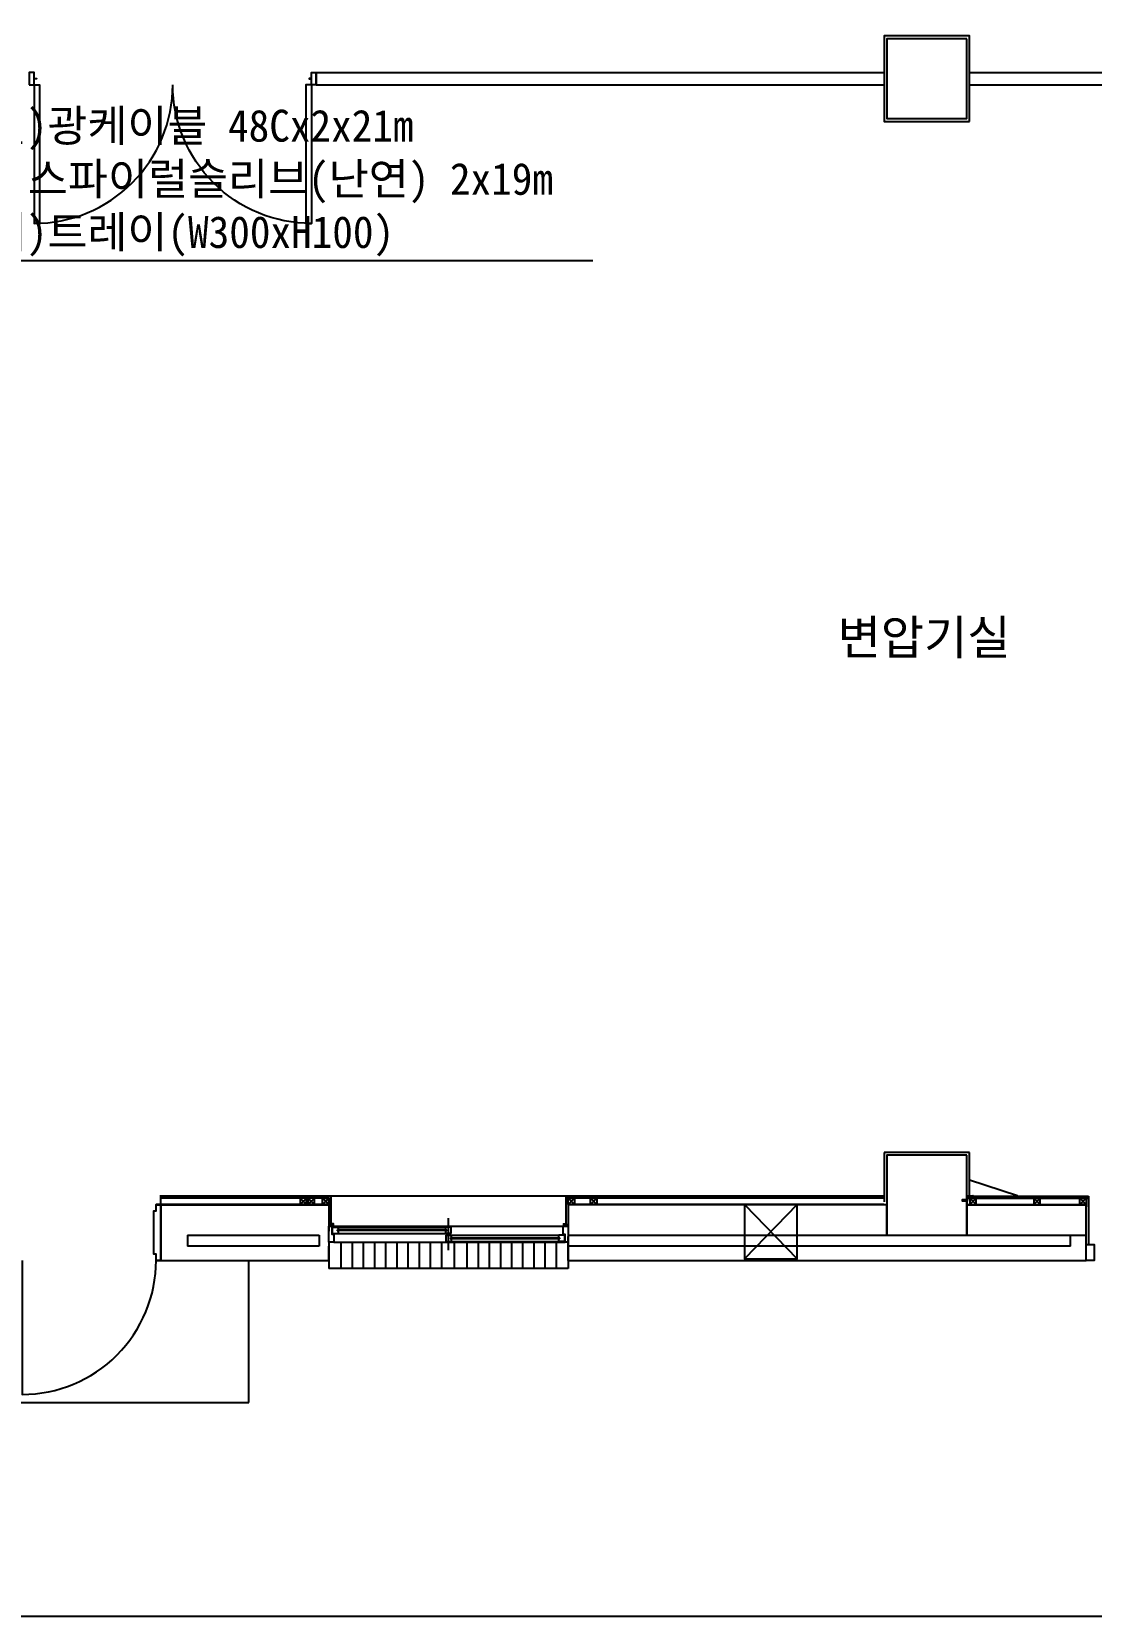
# Model space of a CAD drawing. Header units: millimetres. Extents: x 107440 to 147240, y -268596 to -237350.
# Drawn here: x 131618 to 138264, y -268596 to -258661 of the extents above; entities that cross this region are included whole.
import ezdxf
from ezdxf.enums import TextEntityAlignment as Align

# ---------------------------------------------------------------- set-up
doc = ezdxf.new("R2010")
doc.units = ezdxf.units.MM
for name, color, linetype in [('TT-CTRL-JUNT', 4, 'Continuous'), ('TZ-BASE', 253, 'Continuous'), ('TZ-LEAL', 1, 'Continuous'), ('TZ-LEAT', 3, 'Continuous')]:
    doc.layers.add(name, color=color, linetype=linetype)
doc.layers.add('TX-PAPR', color=2, linetype='Continuous', plot=False)
doc.styles.get("Standard").update_dxf_attribs({"font": 'GulimChe.ttf'})
doc.linetypes.add('BATTINB', pattern='A,0,-0.0025,[134,GulimChe.ttf,S=0.0025,R=0,X=-0.0025,Y=0.01],-0.005,[134,GulimChe.ttf,S=0.0025,R=180,X=0.0025,Y=0.01],-0.0025', length=0.01)
doc.dimstyles.new('D50', dxfattribs={"dimscale": 50, "dimtxt": 3, "dimasz": 2.5, "dimexe": 0.5, "dimexo": 0.5, "dimgap": 0.5, "dimtad": 1, "dimdec": 0, "dimzin": 1, "dimdsep": 46, "dimlunit": 6, "dimtxsty": 'Standard', "dimcen": 1, "dimclrd": 1, "dimclre": 1, "dimclrt": 3, "dimadec": 0, "dimazin": 0, "dimtfac": 1, "dimtdec": 0, "dimtix": 1, "dimtmove": 2, "dimatfit": 3, "dimfxl": 0, "dimtvp": 2, "dimlwd": -1, "dimlwe": -1, "dimarcsym": 0})

# ---------------------------------------------------------------- blocks, each defined once
blk = doc.blocks.new('A$C7DB278B4')
for p, q in [((750, 200), (750, 0)), ((29.9, 150), (1482.6, 150)), ((732.5, 105.2), (732.5, 145.2)), ((732.5, 145.2), (767.5, 145.2)), ((732.5, 105.2), (767.5, 105.2)), ((767.5, 129.9), (761.9, 128.1)), ((761.9, 121.7), (761.9, 128.1)), ((767.5, 119.9), (761.9, 121.7)), ((764, 122.9), (764, 126.9)), ((764, 126.9), (1444.8, 126.9)), ((764, 122.9), (1444.8, 122.9)), ((767.5, 129.9), (767.5, 145.2)), ((767.5, 145.2), (1441.3, 145.2)), ((767.5, 130.7), (770.2, 129.3)), ((767.5, 119.1), (770.2, 120.5)), ((767.5, 105.2), (767.5, 119.9)), ((767.5, 105.2), (1441.3, 105.2)), ((770.2, 129.3), (770.7, 128.3)), ((770.2, 120.5), (770.7, 121.5)), ((770.7, 128.3), (771.3, 126.9)), ((770.7, 121.5), (771.3, 122.9)), ((1438, 128.3), (1437.5, 126.9)), ((1438, 121.5), (1437.5, 122.9)), ((1438.5, 129.3), (1438, 128.3)), ((1438.5, 120.5), (1438, 121.5)), ((1441.3, 130.7), (1438.5, 129.3)), ((1441.3, 119.1), (1438.5, 120.5)), ((1479.3, 145.2), (1441.3, 145.2)), ((1441.3, 145.2), (1441.3, 129.9)), ((1441.3, 129.9), (1446.8, 128.1)), ((1441.3, 119.9), (1446.8, 121.7)), ((1441.3, 119.9), (1441.3, 105.2)), ((1479.3, 105.2), (1441.3, 105.2)), ((1444.8, 122.9), (1444.8, 126.9)), ((1446.8, 121.7), (1446.8, 128.1)), ((1479.3, 145.2), (1479.3, 105.2)), ((17.4, 50), (1470, 50)), ((20.6, 54.8), (20.6, 94.8)), ((20.6, 94.8), (58.6, 94.8)), ((20.6, 54.8), (58.6, 54.8)), ((58.6, 80.1), (53.1, 78.3)), ((53.1, 78.3), (53.1, 71.9)), ((58.6, 70.1), (53.1, 71.9)), ((735.9, 77.1), (55.2, 77.1)), ((55.2, 77.1), (55.2, 73.1)), ((735.9, 73.1), (55.2, 73.1)), ((58.6, 94.8), (732.5, 94.8)), ((58.6, 80.1), (58.6, 94.8)), ((58.6, 80.9), (61.4, 79.5)), ((58.6, 69.3), (61.4, 70.7)), ((58.6, 54.8), (58.6, 70.1)), ((58.6, 54.8), (732.5, 54.8)), ((61.4, 79.5), (61.9, 78.5)), ((61.4, 70.7), (61.9, 71.7)), ((61.9, 78.5), (62.5, 77.1)), ((61.9, 71.7), (62.5, 73.1)), ((729.2, 78.5), (728.6, 77.1)), ((729.2, 71.7), (728.6, 73.1)), ((729.7, 79.5), (729.2, 78.5)), ((729.7, 70.7), (729.2, 71.7)), ((732.5, 80.9), (729.7, 79.5)), ((732.5, 69.3), (729.7, 70.7)), ((767.5, 94.8), (732.5, 94.8)), ((732.5, 94.8), (732.5, 80.1)), ((732.5, 80.1), (738, 78.3)), ((732.5, 70.1), (738, 71.9)), ((732.5, 70.1), (732.5, 54.8)), ((767.5, 54.8), (732.5, 54.8)), ((735.9, 77.1), (735.9, 73.1)), ((738, 78.3), (738, 71.9)), ((767.5, 94.8), (767.5, 54.8))]:
    blk.add_line(p, q)
for points in [[(0, 50), (17.4, 50), (17.4, 99), (30, 99), (30, 101.1), (30, 150), (0, 150)], [(1500, 150), (1482.6, 150), (1482.6, 101), (1470, 101), (1470, 98.9), (1470, 50), (1500, 50)]]:
    blk.add_lwpolyline(points, close=True)

msp = doc.modelspace()

# ---------------------------------------------------------------- hatches: boundary and pattern name
at = {"layer": 'TZ-BASE', "linetype": 'BATTINB'}
h = msp.add_hatch(dxfattribs=at)
h.set_pattern_fill('_U', color=256, scale=2, angle=405, style=0, double=1, pattern_type=0)
h.set_pattern_definition([(45, (-694571.5428, 719444.7177), (-1.4142135624, 1.4142135624), []), (135, (-694571.5428, 719444.7177), (-1.4142135624, -1.4142135624), [])])
edge = h.paths.add_edge_path()
edge.add_line((133495.2, -266150.1), (133511.1, -266150.1))
edge.add_arc((133521.4, -266141.8), 13.2, 181.63491, 218.57879, ccw=False)
edge.add_arc((133520.8, -266141.9), 12.6, 140.53213, 181.48929, ccw=False)
edge.add_line((133511.1, -266133.9), (133495.2, -266133.9))
edge.add_line((133495.2, -266133.9), (133495.2, -266150.1))
h = msp.add_hatch(dxfattribs=at)
h.set_pattern_fill('_U', color=256, scale=2, angle=405, style=0, double=1, pattern_type=0)
h.set_pattern_definition([(135, (963035.9274, 719444.7177), (1.4142135624, 1.4142135624), []), (45, (963035.9274, 719444.7177), (1.4142135624, -1.4142135624), [])])
edge = h.paths.add_edge_path()
edge.add_line((134969.2, -266150.1), (134953.3, -266150.1))
edge.add_arc((134943, -266141.8), 13.2, 321.42121, 358.36509)
edge.add_arc((134943.5, -266141.9), 12.6, 358.51071, 399.46787)
edge.add_line((134953.3, -266133.9), (134969.2, -266133.9))
edge.add_line((134969.2, -266133.9), (134969.2, -266150.1))

# ---------------------------------------------------------------- linework, layer by layer
at = {"layer": 'TT-CTRL-JUNT'}
msp.add_lwpolyline([(137800.2, -265960.1), (137500.2, -265860.1)], dxfattribs=at)
at = {"layer": 'TX-PAPR'}
msp.add_lwpolyline([(107439.7, -268595.5), (147239.7, -268595.5), (147239.7, -242795.5), (107439.7, -242795.5)], close=True, dxfattribs=at)
at = {"layer": 'TZ-BASE', "ltscale": 0.1}
for p, q in [((133402.9, -258917.1), (136964.2, -258917.1)), ((133402.9, -258993.1), (133402.9, -258917.1)), ((133402.9, -258993.1), (136964.2, -258993.1)), ((137500.2, -258917.1), (141963.9, -258917.1)), ((137500.2, -258993.1), (141963.9, -258993.1)), ((132427.9, -266015.1), (132427.9, -265955.1)), ((132428.3, -266364.1), (132428.3, -266014.1)), ((133482.2, -266015.1), (133482.2, -265961.1)), ((136962.2, -265961.1), (133482.2, -265961.1)), ((137482.2, -265961.1), (138245.2, -265961.1)), ((137482.2, -265974.1), (138245.2, -265974.1)), ((137482.2, -266014.1), (138232.2, -266014.1)), ((137482.2, -266015.1), (137482.2, -266205.1)), ((132594.2, -266205.1), (132594.2, -266275.1)), ((133421.8, -266205.1), (133421.8, -266275.1)), ((132979.9, -267254.9), (132979.9, -266365.1)), ((131232.2, -267254.9), (132979.9, -267254.9))]:
    msp.add_line(p, q, dxfattribs=at)
at = {"layer": 'TZ-BASE', "linetype": 'BATTINB'}
for p, q in [((137500.2, -265687.1), (136964.2, -265687.1)), ((136964.2, -265687.1), (136964.2, -265997.1)), ((137500.2, -265960.1), (137500.2, -265687.1)), ((133495.2, -266150.1), (133495.2, -265961.1)), ((134969.2, -266150.1), (134969.2, -265961.1)), ((134982.2, -266014.1), (134982.2, -265961.1)), ((136087.9, -266014.1), (136417.9, -266354.1)), ((136417.9, -266014.1), (136087.9, -266354.1)), ((137942.7, -266014.1), (137902.7, -265974.1)), ((137942.7, -265974.1), (137902.7, -266014.1))]:
    msp.add_line(p, q, dxfattribs=at)
at = {"layer": 'TZ-BASE'}
for p, q in [((133482.2, -266014.1), (132398.3, -266014.1)), ((132398.3, -266015.1), (133482.2, -266015.1)), ((133482.2, -265961.1), (132427.9, -265961.1)), ((133482.2, -265974.1), (132427.9, -265974.1)), ((133482.2, -266015.1), (133482.2, -266180.1)), ((133482.2, -266025.1), (133482.2, -266175.1)), ((136962.2, -265974.1), (134982.2, -265974.1)), ((136962.2, -266014.1), (134982.2, -266014.1)), ((134982.2, -266015.1), (134982.2, -266215.1)), ((134982.2, -266025.1), (134982.2, -266215.1)), ((137482.2, -266015.1), (137482.2, -265960.1)), ((137482.2, -265960.1), (137521.5, -265960.1)), ((137521.5, -266015.1), (137482.2, -266015.1)), ((137482.2, -266015.1), (138232.2, -266015.1)), ((137483.2, -265961.8), (137483.2, -266013.4)), ((137522.2, -265961.1), (137483.9, -265961.1)), ((137483.9, -266014.1), (137522.2, -266014.1)), ((137502.2, -265974.1), (137502.2, -265961.1)), ((137522.2, -266014.1), (137522.2, -266014.4)), ((138212.2, -266014.1), (138212.2, -266014.4)), ((138232.2, -265974.1), (138232.2, -266028.1)), ((138232.2, -266365.1), (138232.2, -266015.1)), ((138245.2, -265961.1), (138245.2, -266265.1)), ((132594.2, -266205.1), (133421.8, -266205.1)), ((133482.2, -266250.1), (133482.2, -266415.1)), ((133557.2, -266250.1), (133557.2, -266415.1)), ((133627.2, -266250.1), (133627.2, -266415.1)), ((133697.2, -266250.1), (133697.2, -266415.1)), ((133767.2, -266250.1), (133767.2, -266415.1)), ((133837.2, -266250.1), (133837.2, -266415.1)), ((133907.2, -266250.1), (133907.2, -266415.1)), ((133977.2, -266250.1), (133977.2, -266415.1)), ((134047.2, -266250.1), (134047.2, -266415.1)), ((134117.2, -266250.1), (134117.2, -266415.1)), ((134187.2, -266250.1), (134187.2, -266415.1)), ((134267.2, -266250.1), (134267.2, -266415.1)), ((134347.2, -266250.1), (134347.2, -266415.1)), ((134417.2, -266250.1), (134417.2, -266415.1)), ((134487.2, -266250.1), (134487.2, -266415.1)), ((134557.2, -266250.1), (134557.2, -266415.1)), ((134627.2, -266250.1), (134627.2, -266415.1)), ((134697.2, -266250.1), (134697.2, -266415.1)), ((134767.2, -266250.1), (134767.2, -266415.1)), ((134837.2, -266250.1), (134837.2, -266415.1)), ((134907.2, -266250.1), (134907.2, -266415.1)), ((134982.2, -266215.1), (134982.2, -266365.1)), ((134982.2, -266365.1), (134982.2, -266215.1)), ((134982.2, -266250.1), (134982.2, -266415.1)), ((136982.2, -266205.1), (138232.2, -266205.1)), ((138132.2, -266275.1), (138132.2, -266205.1)), ((138132.2, -266275.1), (138132.2, -266205.1)), ((138132.2, -266275.1), (134982.2, -266275.1)), ((134982.2, -266415.1), (133482.2, -266415.1)), ((134982.2, -266365.1), (138232.2, -266365.1))]:
    msp.add_line(p, q, dxfattribs=at)
at = {"layer": 'TZ-BASE', "linetype": 'BATTINB', "ltscale": 0.1}
for p, q in [((133342.2, -265974.1), (133302.2, -266014.1)), ((133302.2, -265974.1), (133342.2, -266014.1)), ((133392.2, -265974.1), (133352.2, -266014.1)), ((133352.2, -265974.1), (133392.2, -266014.1)), ((133442.2, -265974.1), (133482.2, -266014.1)), ((133482.2, -265974.1), (133442.2, -266014.1)), ((134982.2, -265974.1), (135022.2, -266014.1)), ((135022.2, -265974.1), (134982.2, -266014.1)), ((135122.2, -265974.1), (135162.2, -266014.1)), ((135162.2, -265974.1), (135122.2, -266014.1)), ((137542.2, -265974.1), (137502.2, -266014.1)), ((137502.2, -265974.1), (137542.2, -266014.1)), ((138192.2, -265974.1), (138232.2, -266014.1)), ((138232.2, -265974.1), (138192.2, -266014.1))]:
    msp.add_line(p, q, dxfattribs=at)
at = {"layer": 'TZ-BASE', "linetype": 'BATTINB'}
for points in [[(137500.2, -259223.1), (137500.2, -258687.1), (136964.2, -258687.1), (136964.2, -259223.1)], [(137500.2, -259223.1), (137500.2, -258687.1), (136964.2, -258687.1), (136964.2, -259223.1)], [(136417.9, -266014.1), (136087.9, -266014.1), (136087.9, -266354.1), (136417.9, -266354.1)]]:
    msp.add_lwpolyline(points, close=True, dxfattribs=at)
at = {"layer": 'TZ-BASE'}
for points in [[(137482.2, -258705.1), (136982.2, -258705.1), (136982.2, -259205.1), (137482.2, -259205.1)], [(137482.2, -258705.1), (136982.2, -258705.1), (136982.2, -259205.1), (137482.2, -259205.1)], [(137482.2, -265705.1), (136982.2, -265705.1), (136982.2, -266205.1), (137482.2, -266205.1)], [(133342.2, -266014.1), (133342.2, -265974.1), (133302.2, -265974.1), (133302.2, -266014.1)], [(133392.2, -266014.1), (133392.2, -265974.1), (133352.2, -265974.1), (133352.2, -266014.1)], [(133442.2, -266014.1), (133442.2, -265974.1), (133482.2, -265974.1), (133482.2, -266014.1)], [(134982.2, -266014.1), (134982.2, -265974.1), (135022.2, -265974.1), (135022.2, -266014.1)], [(135122.2, -266014.1), (135122.2, -265974.1), (135162.2, -265974.1), (135162.2, -266014.1)], [(137542.2, -266014.1), (137542.2, -265974.1), (137502.2, -265974.1), (137502.2, -266014.1)], [(137942.2, -266014.1), (137942.2, -265974.1), (137902.2, -265974.1), (137902.2, -266014.1)], [(138192.2, -266014.1), (138192.2, -265974.1), (138232.2, -265974.1), (138232.2, -266014.1)], [(138232.2, -266265.1), (138282.2, -266265.1), (138282.2, -266365.1), (138232.2, -266365.1)], [(138232.2, -266265.1), (138282.2, -266265.1), (138282.2, -266365.1), (138232.2, -266365.1)]]:
    msp.add_lwpolyline(points, close=True, dxfattribs=at)
at = {"layer": 'TZ-BASE', "ltscale": 0.1}
for points in [[(131602.9, -258993.1), (131632.9, -258993.1), (131632.9, -258953.1), (131647.9, -258953.1), (131647.9, -258957.1), (131632.9, -258957.1), (131632.9, -258917.1), (131602.9, -258917.1)], [(133402.9, -258993.1), (133372.9, -258993.1), (133372.9, -258953.1), (133357.9, -258953.1), (133357.9, -258957.1), (133372.9, -258957.1), (133372.9, -258917.1), (133402.9, -258917.1)], [(132428.3, -266364.1), (132398.3, -266364.1), (132398.3, -266324.1), (132383.3, -266324.1), (132383.3, -266054.1), (132398.3, -266054.1), (132398.3, -266014.1), (132428.3, -266014.1)], [(136982.2, -266015.1), (134982.2, -266015.1), (134982.2, -266205.1), (136982.2, -266205.1)]]:
    msp.add_lwpolyline(points, close=True, dxfattribs=at)
for points in [[(131632.9, -258993.1), (131632.9, -259863.1, 0.414214), (132502.9, -258993.1, 0.414214)], [(133372.9, -258993.1), (133372.9, -259863.1, -0.414214), (132502.9, -258993.1, -0.414214)], [(131558.3, -266364.1), (131558.3, -267204.1, 0.414214), (132398.3, -266364.1, 0.414214)]]:
    msp.add_lwpolyline(points, format="xyb", dxfattribs=at)
for points in [[(131632.9, -258993.1), (131667.9, -258993.1), (131667.9, -259863.1), (131632.9, -259863.1)], [(133372.9, -258993.1), (133337.9, -258993.1), (133337.9, -259863.1), (133372.9, -259863.1)], [(132398.3, -266365.1), (133482.2, -266365.1), (133482.2, -266275.1)], [(133421.8, -266275.1), (132594.2, -266275.1)]]:
    msp.add_lwpolyline(points, dxfattribs=at)
at = {"layer": 'TZ-BASE'}
for points in [[(137451.9, -265987.8), (137454.1, -265990.3), (137458.5, -265990.3), (137456, -265985.3), (137454.1, -265985.3), (137451.9, -265987.8)], [(137457.7, -265985.3), (137460.2, -265990.3), (137463.6, -265990.3), (137461.1, -265985.3), (137457.7, -265985.3)], [(137463.1, -265985.3), (137465.6, -265990.3), (137468.9, -265990.3), (137466.4, -265985.3), (137463.1, -265985.3)], [(137468.1, -265985.3), (137470.6, -265990.3), (137473.9, -265990.3), (137471.4, -265985.3), (137468.1, -265985.3)], [(137482.2, -265985.3), (137473.1, -265985.3), (137475.6, -265990.3), (137482.2, -265990.3)]]:
    msp.add_lwpolyline(points, dxfattribs=at)
at = {"layer": 'TZ-BASE', "linetype": 'BATTINB'}
for points in [[(133495.2, -266150.1), (133511.1, -266150.1, -0.162609), (133508.3, -266142.2, -0.180636), (133511.1, -266133.9), (133495.2, -266133.9)], [(134969.2, -266150.1), (134953.3, -266150.1, 0.162609), (134956.1, -266142.2, 0.180636), (134953.3, -266133.9), (134969.2, -266133.9)]]:
    msp.add_lwpolyline(points, format="xyb", close=True, dxfattribs=at)
at = {"layer": 'TZ-BASE'}
for centre, radius, start, end in [((137483.9, -265961.8), 0.7, 90, 180), ((137481.6, -265987.6), 6.44, 284.71922, 75.21673), ((137483.9, -266013.4), 0.7, 180, 270), ((137521.5, -265960.8), 0.7, 0, 90), ((137521.5, -266014.4), 0.7, 270, 0), ((138212.9, -266014.4), 0.7, 180, 270)]:
    msp.add_arc(centre, radius, start, end, dxfattribs=at)

# ---------------------------------------------------------------- block references
at = {"layer": 'TZ-BASE', "xscale": -1, "rotation": 180}
msp.add_blockref('A$C7DB278B4', (133482.2, -266100.1), dxfattribs=at)

# ---------------------------------------------------------------- texts
at = {"layer": 'TZ-BASE', "ltscale": 0.1}
msp.add_text('변압기실', height=216, rotation=360, dxfattribs=at).set_placement((137214.7, -262457.5), align=Align.MIDDLE_CENTER)
at = {"layer": 'TZ-LEAT', "insert": (131336.1, -260069.9), "char_height": 200, "attachment_point": 7}
msp.add_mtext('{\\C6;신)광케이블 48Cx2x21m\\P\\pt400;  스파이럴슬리브(난연) 2x19m\\P}기)트레이(W300xH100)', dxfattribs=at)

# ---------------------------------------------------------------- leaders
at = {"layer": 'TZ-LEAL', "annotation_type": 0, "has_hookline": 1, "hookline_direction": 0, "text_width": 3801.6}
msp.add_leader([(129925.2, -261284.2), (131041.6, -260094.9), (131311.1, -260094.9)], dimstyle='D50', dxfattribs=at)

doc.saveas('drawing.dxf')
